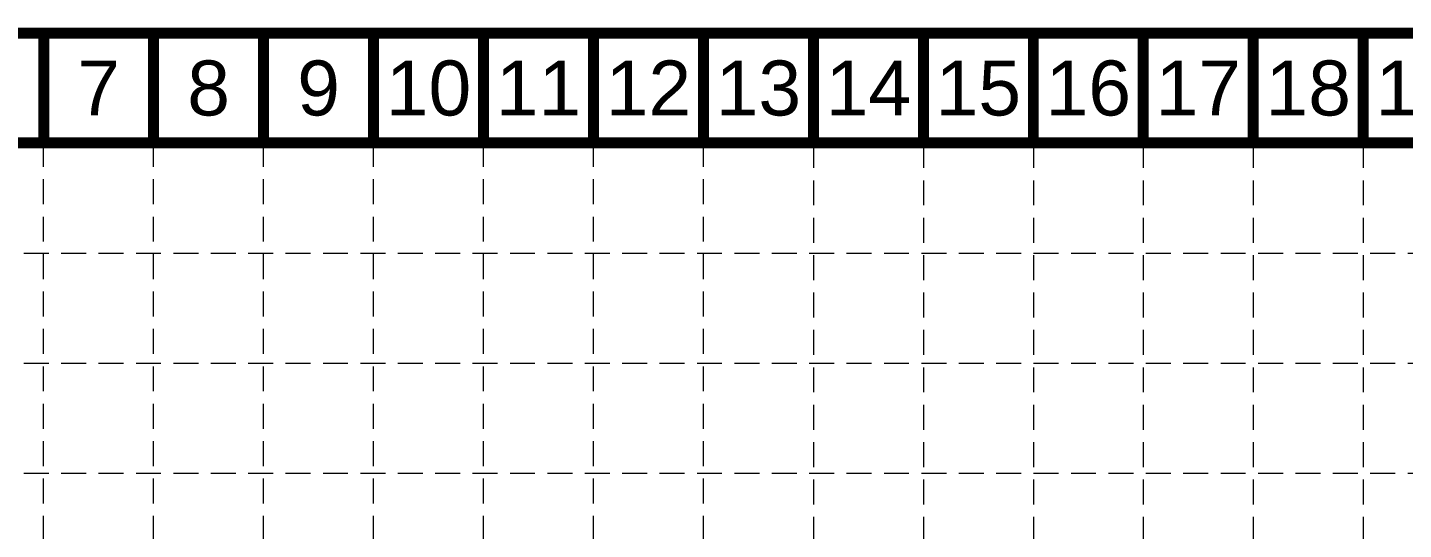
# Model space of a CAD drawing. Header units: feet. Extents: x 2467609 to 2470436, y 7119976 to 7121745.
# Drawn here: x 2467913 to 2468465, y 7121543 to 7121745 of the extents above; entities that cross this region are included whole.
import ezdxf
from ezdxf.enums import TextEntityAlignment as Align

# ---------------------------------------------------------------- set-up
doc = ezdxf.new("R2010")
doc.units = ezdxf.units.FT
doc.header["$LTSCALE"] = 100
doc.header["$MEASUREMENT"] = 0
doc.linetypes.add('HIDDEN', pattern=[0.375, 0.25, -0.125])
doc.layers.add('BASE', color=7, linetype='Continuous')
doc.layers.add('GRID', color=254, linetype='HIDDEN')
doc.styles.get("Standard").update_dxf_attribs({"font": 'ARIAL.TTF'})

msp = doc.modelspace()

# ---------------------------------------------------------------- linework, layer by layer
at = {"layer": 'BASE', "const_width": 4.41}
for points in [[(2467611.14, 7119978.57), (2470433.54, 7119978.57), (2470433.54, 7121742.57), (2467611.14, 7121742.57)], [(2467655.15, 7120022.66), (2470389.56, 7120022.58), (2470389.51, 7121698.49), (2467655.7, 7121698.54)]]:
    msp.add_lwpolyline(points, close=True, dxfattribs=at)
for points in [[(2467919.84, 7121698.47), (2467919.84, 7121742.57)], [(2467963.94, 7121698.47), (2467963.94, 7121742.57)], [(2468008.04, 7121698.47), (2468008.04, 7121742.57)], [(2468052.14, 7121698.47), (2468052.14, 7121742.57)], [(2468096.24, 7121698.47), (2468096.24, 7121742.57)], [(2468140.34, 7121698.47), (2468140.34, 7121742.57)], [(2468184.44, 7121698.47), (2468184.44, 7121742.57)], [(2468228.54, 7121698.47), (2468228.54, 7121742.57)], [(2468272.64, 7121698.47), (2468272.64, 7121742.57)], [(2468316.74, 7121698.47), (2468316.74, 7121742.57)], [(2468360.84, 7121698.47), (2468360.84, 7121742.57)], [(2468404.94, 7121698.47), (2468404.94, 7121742.57)], [(2468449.04, 7121698.47), (2468449.04, 7121742.57)]]:
    msp.add_lwpolyline(points, dxfattribs=at)
at = {"layer": 'GRID', "color": 252, "linetype": 'HIDDEN', "lineweight": 0, "ltscale": 0.4}
for p, q in [((2467919.69, 7121698.89), (2467919.69, 7120154.77)), ((2467963.79, 7121698.89), (2467963.79, 7120154.77)), ((2468007.89, 7121698.89), (2468007.89, 7120154.77)), ((2468051.99, 7121698.89), (2468051.99, 7120154.77)), ((2468096.09, 7121698.89), (2468096.09, 7120154.77)), ((2468140.19, 7121698.89), (2468140.19, 7120154.77)), ((2468184.29, 7121698.89), (2468184.29, 7120154.77)), ((2468228.54, 7121698.47), (2468228.54, 7120154.77)), ((2468272.64, 7121698.47), (2468272.64, 7120154.77)), ((2468316.74, 7121698.47), (2468316.74, 7120154.77)), ((2468360.84, 7121698.47), (2468360.84, 7120154.77)), ((2468404.94, 7121698.47), (2468404.94, 7120154.77)), ((2468449.04, 7121698.47), (2468449.04, 7120154.77)), ((2467656.87, 7121654.22), (2470391.07, 7121654.22)), ((2467656.87, 7121610.12), (2470391.07, 7121610.12)), ((2467656.87, 7121566.02), (2470391.07, 7121566.02))]:
    msp.add_line(p, q, dxfattribs=at)

# ---------------------------------------------------------------- texts
at = {"layer": 'BASE'}
for s, p in [('7', (2467941.89, 7121720.52)), ('8', (2467985.99, 7121720.52)), ('9', (2468030.09, 7121720.52)), ('10', (2468074.19, 7121720.52)), ('11', (2468118.29, 7121720.52)), ('12', (2468162.39, 7121720.52)), ('13', (2468206.49, 7121720.52)), ('14', (2468250.59, 7121720.52)), ('15', (2468294.69, 7121720.52)), ('16', (2468338.79, 7121720.52)), ('17', (2468382.89, 7121720.52)), ('18', (2468426.99, 7121720.52)), ('19', (2468471.09, 7121720.52))]:
    msp.add_text(s, height=22.05, dxfattribs=at).set_placement(p, align=Align.MIDDLE_CENTER)

doc.saveas('drawing.dxf')
